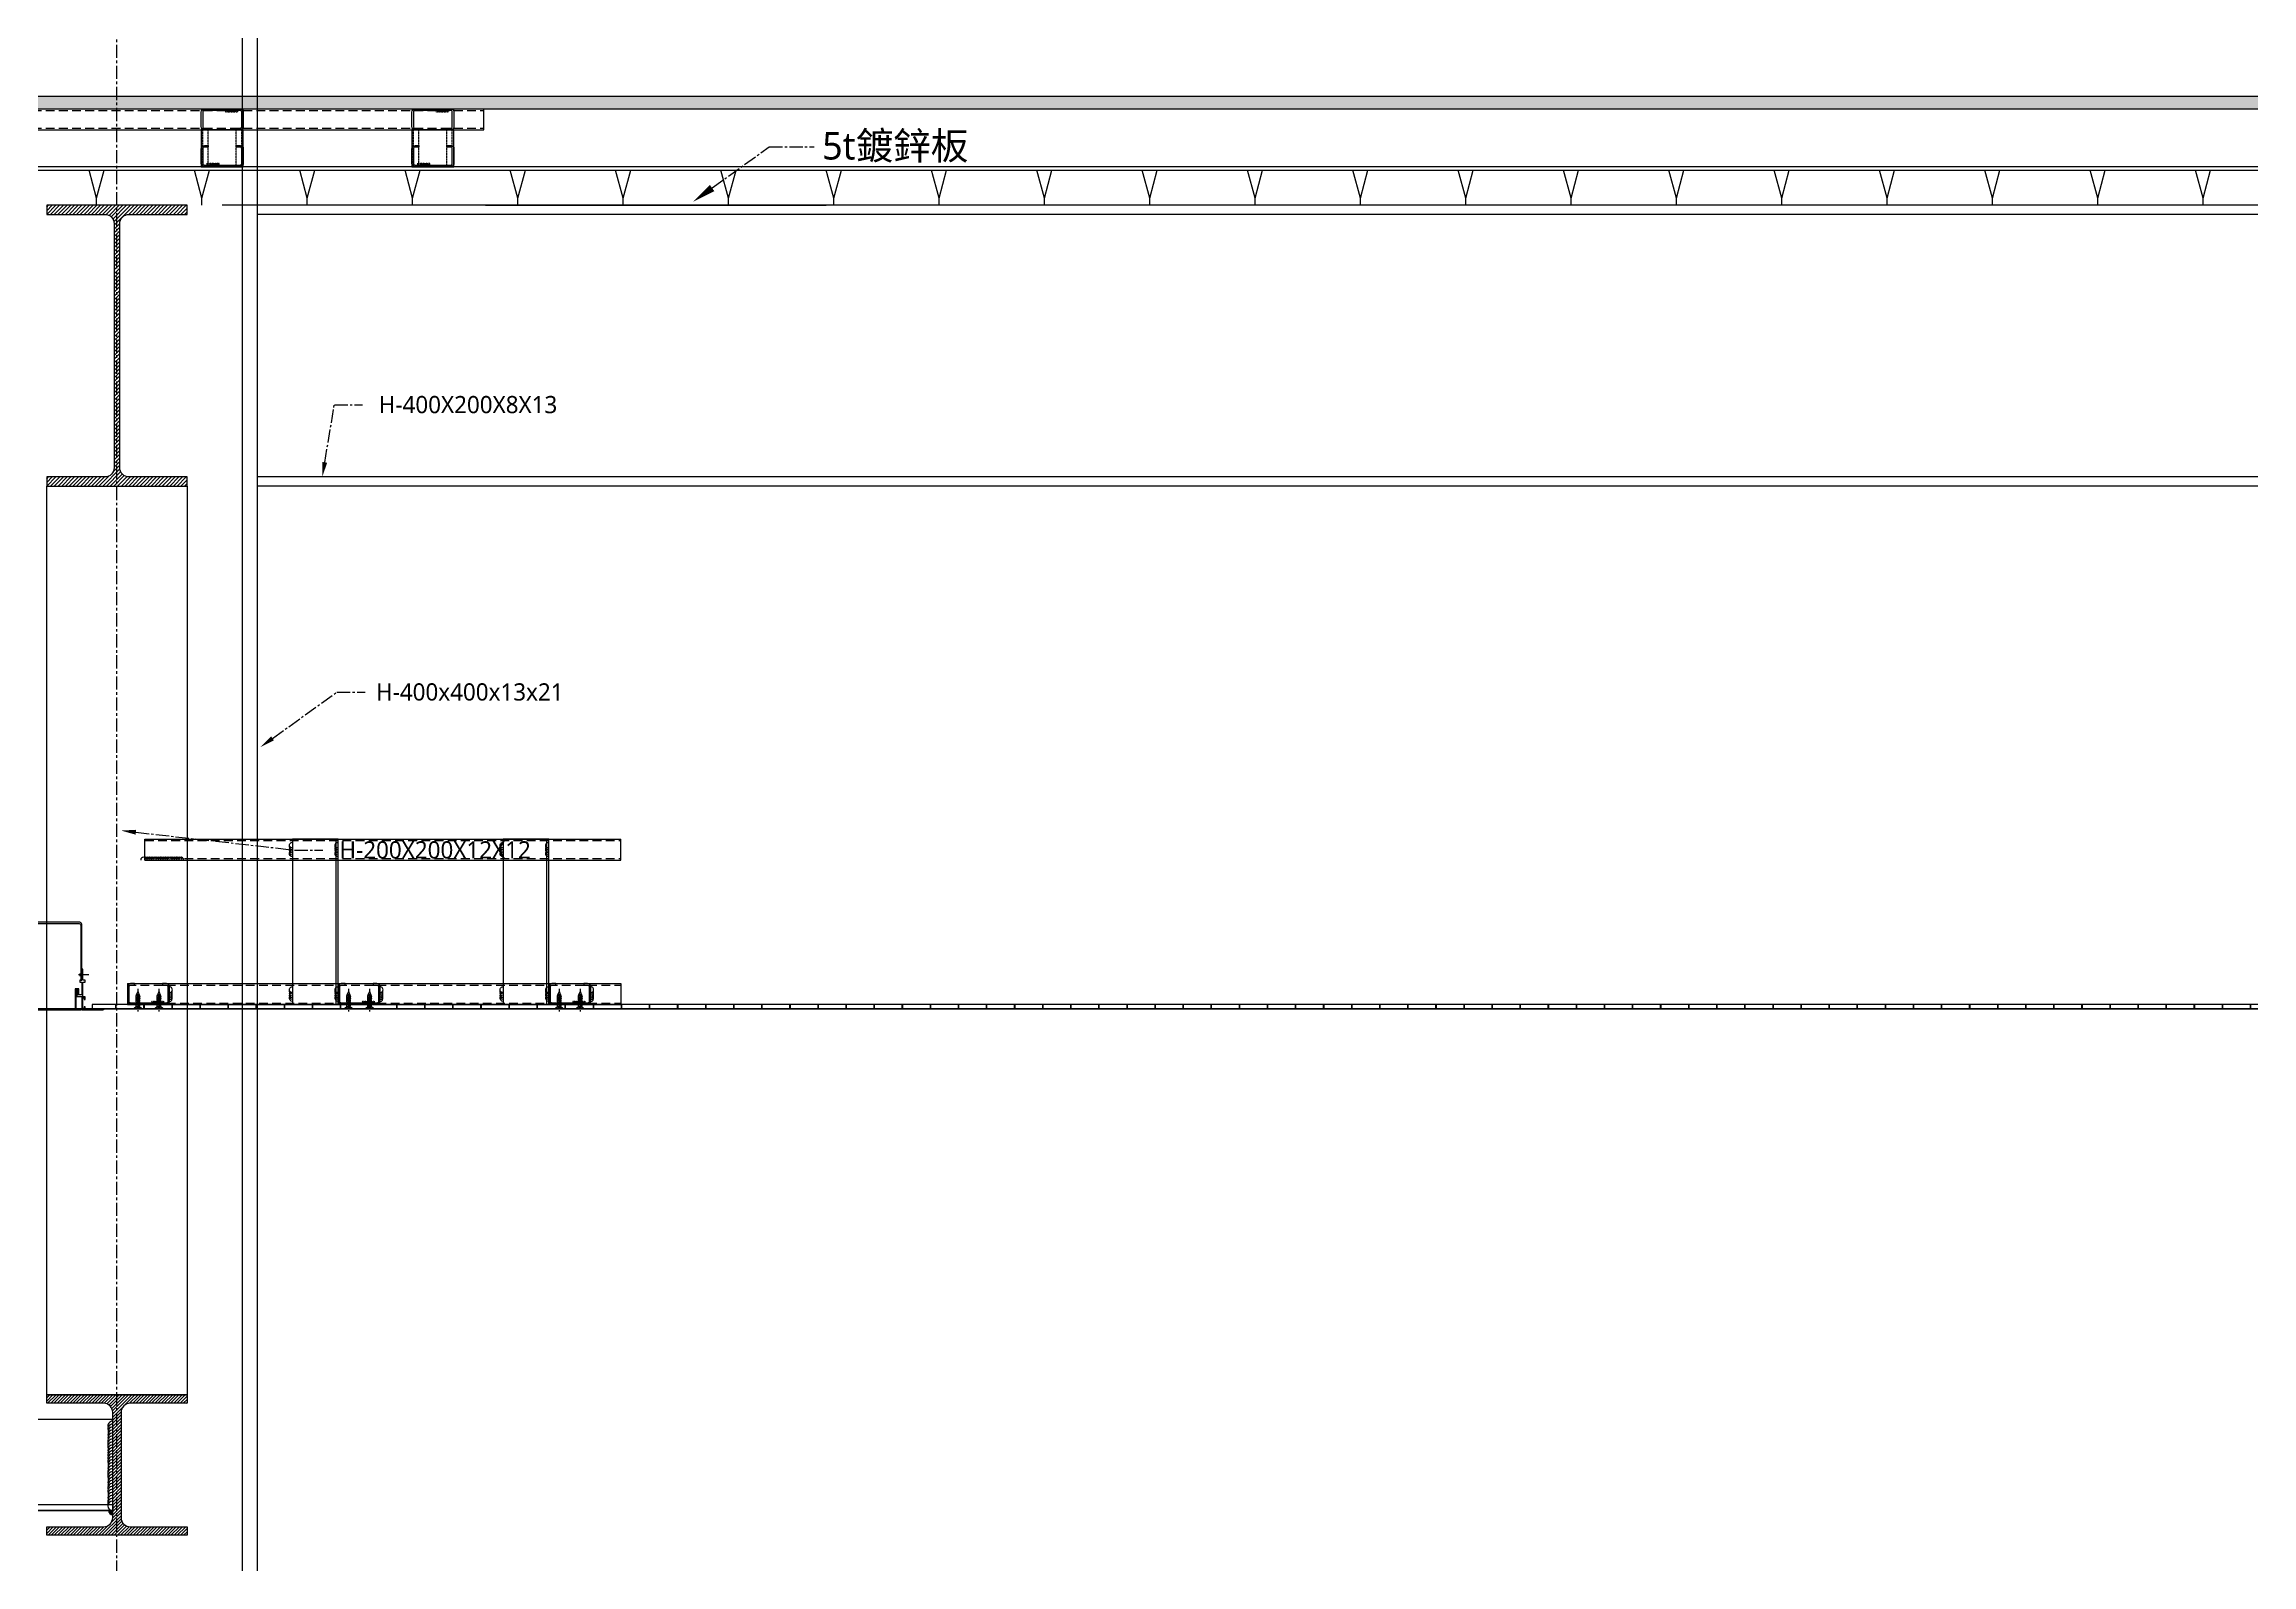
# Model space of a CAD drawing. Extents: x -3378 to 102197, y -3799 to 48702.
# Drawn here: x 59248 to 62392, y 22706 to 24873 of the extents above; entities that cross this region are included whole.
import ezdxf
from ezdxf import colors
from ezdxf.entities.mleader import LeaderData, LeaderLine
from ezdxf.math import Vec2, Vec3

# ---------------------------------------------------------------- set-up
doc = ezdxf.new("R2010")
doc.units = 0
for name, pattern in [('CENTER', [2, 1.25, -0.25, 0.25, -0.25]), ('CENTER2', [28.575, 19.05, -3.175, 3.175, -3.175]), ('HIDDEN', [0.375, 0.25, -0.125]), ('Hidden 1_16_', [0.023813, 0.015875, -0.007938])]:
    doc.linetypes.add(name, pattern=pattern)
for name, color, linetype in [('##-鐵件', 1, 'Continuous'), ('24WELD', 55, 'Continuous'), ('CENTER', 4, 'CENTER'), ('GM_ANNO_DIMS', 4, 'Continuous'), ('GM_SECT_15', 15, 'Continuous'), ('GM_STEL_PRIM', 3, 'Continuous'), ('STRUCTURAL', 3, 'Continuous'), ('中心線 CENTER', 6, 'CENTER'), ('結構體 STRUCTURAL', 154, 'Continuous'), ('螺絲 固定五金 FASTENERS', 124, 'Continuous'), ('螺絲、螺栓', 4, 'Continuous'), ('視覺模型鋁擠型暫替', 4, 'Continuous'), ('金屬面材 METAL PANEL', 2, 'Continuous'), ('鋁擠型 AL. EXTRUSION', 3, 'Continuous'), ('鐵件', 6, 'Continuous'), ('鐵件 STEEL', 20, 'Continuous')]:
    doc.layers.add(name, color=color, linetype=linetype)
doc.layers.add('#不列印', color=250, linetype='Continuous', plot=False)
doc.layers.add('不顯示', color=254, linetype='Continuous', plot=False)
doc.styles.add('MSCHESE', font='')
doc.styles.add('romans', font='romans.shx', dxfattribs={"width": 0.5, "bigfont": ' chineset.shx'})
doc.styles.get('MSCHESE').set_extended_font_data('Microsoft JhengHei')

# ---------------------------------------------------------------- blocks, each defined once
blk = doc.blocks.new('H-400x200x8x13')
at = {"layer": '視覺模型鋁擠型暫替', "linetype": 'Continuous'}
h = blk.add_hatch(dxfattribs=at)
h.set_pattern_fill('ANSI31', color=1, scale=30, angle=180)
h.set_pattern_definition([(225, (85874.229, 995633.081), (2.65165043, -2.65165043), [])])
h.paths.add_polyline_path([(300, -400), (300, -387), (217, -387, -0.414214), (204, -374), (204, -26, -0.414214), (217, -13), (300, -13), (300, 0), (100, 0), (100, -13), (183, -13, -0.414214), (196, -26), (196, -374, -0.414214), (183, -387), (100, -387), (100, -400)])
blk.add_lwpolyline([(100, -13), (183, -13, -0.414214), (196, -26), (196, -374, -0.414214), (183, -387), (100, -387), (100, -400), (300, -400), (300, -387), (217, -387, -0.414214), (204, -374), (204, -26, -0.414214), (217, -13), (300, -13), (300, 0), (100, 0)], format="xyb", close=True, dxfattribs=at)
blk = doc.blocks.new('St-LC-60x30x10x2_3')
at = {"layer": 'STRUCTURAL', "color": 0, "linetype": 'ByBlock', "lineweight": -2}
blk.add_lwpolyline([(14.8, 38.4), (14.8, 36.1), (9.4, 36.1, 0.414214), (7.1, 33.8), (7.1, 13, 0.414214), (9.4, 10.7), (60.2, 10.7, 0.414214), (62.5, 13), (62.5, 33.8, 0.414214), (60.2, 36.1), (54.8, 36.1), (54.8, 38.4), (60.2, 38.4, -0.414214), (64.8, 33.8), (64.8, 13, -0.414214), (60.2, 8.4), (9.4, 8.4, -0.414214), (4.8, 13), (4.8, 33.8, -0.414214), (9.4, 38.4)], format="xyb", close=True, dxfattribs=at)
at = {"layer": 'Defpoints', "color": 0, "linetype": 'ByBlock', "lineweight": -2, "style": 'romans', "width": 0.6}
blk.add_text('LC-60x30x10x2.3', height=2, rotation=360, dxfattribs=at).set_placement((12.6, 11.4))
blk = doc.blocks.new('*U718')
at = {"layer": '##-鐵件', "color": 1}
blk.add_lwpolyline([(1542.3, 30), (1489.8, 30), (1489.8, -30), (1542.3, -30)], close=True, dxfattribs=at)
at = {"color": 251, "linetype": 'Hidden 1_16_', "ltscale": 5}
for p, q in [((1542.3, 27.7), (1489.8, 27.7)), ((1542.3, 20), (1489.8, 20)), ((1542.3, -20), (1489.8, -20)), ((1542.3, -27.7), (1489.8, -27.7))]:
    blk.add_line(p, q, dxfattribs=at)
at = {"layer": '#不列印', "rotation": 90}
blk.add_blockref('St-LC-60x30x10x2_3', (1550.6, -34.8), dxfattribs=at)
blk = doc.blocks.new('*U720')
at = {"layer": '##-鐵件', "color": 1}
blk.add_lwpolyline([(1542.3, 30), (1489.8, 30), (1489.8, -30), (1542.3, -30)], close=True, dxfattribs=at)
at = {"color": 251, "linetype": 'Hidden 1_16_', "ltscale": 5}
for p, q in [((1542.3, 27.7), (1489.8, 27.7)), ((1542.3, 20), (1489.8, 20)), ((1542.3, -20), (1489.8, -20)), ((1542.3, -27.7), (1489.8, -27.7))]:
    blk.add_line(p, q, dxfattribs=at)
at = {"layer": '#不列印', "rotation": 90}
blk.add_blockref('St-LC-60x30x10x2_3', (1550.6, -34.8), dxfattribs=at)
blk = doc.blocks.new('*U208')
at = {"layer": '鐵件'}
for p, q in [((-231, 0), (411.7, 0)), ((-231, -30), (-231, 0)), ((411.7, -30), (411.7, 0)), ((-231, -30), (411.7, -30))]:
    blk.add_line(p, q, dxfattribs=at)
at = {"layer": '鐵件', "linetype": 'HIDDEN', "ltscale": 50}
for p, q in [((-231, -2.3), (411.7, -2.3)), ((-231, -27.7), (411.7, -27.7))]:
    blk.add_line(p, q, dxfattribs=at)
blk = doc.blocks.new('室內地板')
at = {"layer": '結構體 STRUCTURAL'}
h = blk.add_hatch(dxfattribs=at)
h.set_pattern_fill('AR-HBONE', color=256, scale=0.1)
h.set_pattern_definition([(45, (-52753.211, -90985.298), (0, 14.3684098), [30.48, -10.16]), (135, (-52746.026, -90978.114), (1e-15, 14.3684098), [30.48, -10.16])])
h.paths.add_polyline_path([(0, 0), (0, -17.5), (11600, -17.5), (11600, 0)])
blk.add_lwpolyline([(0, 0), (0, -17.5), (11600, -17.5), (11600, 0)], close=True, dxfattribs=at)
at = {"layer": '螺絲、螺栓'}
blk.add_blockref('*U208', (361, -17.5), dxfattribs=at)
at = {"layer": '鐵件'}
for name, p, rotation in [('St-LC-60x30x10x2_3', (434.8, -9.1), 180), ('St-LC-60x30x10x2_3', (734.8, -9.1), 180), ('*U718', (400, 1442.3), 270), ('*U720', (700, 1442.3), 270)]:
    blk.add_blockref(name, p, dxfattribs=dict(at, rotation=rotation))
blk = doc.blocks.new('ASC-Facade Detail W1 & W2$0$CW_C1$0$NR-54')
for points in [[(-0.21, 1.25, 0.766396), (-0.44, -1.18, -0.994084), (-0.41, -1.19, 0.041271), (-0.21, -1.25, 0.632567), (-0.18, -1.21), (-0.23, -1.12, -0.575047), (-0.15, -0.99), (0.21, -0.99, -0.768251), (0.26, -1.16), (0.19, -1.2, 0.837568), (0.21, -1.25, 0.766396), (0.44, 1.18, -0.994084), (0.41, 1.19, 0.041271), (0.21, 1.25, 0.632567), (0.18, 1.21), (0.23, 1.12, -0.575047), (0.15, 0.99), (-0.21, 0.99, -0.768251), (-0.26, 1.16), (-0.19, 1.2, 0.837568)], [(-1.19, 0.2, 0.464153), (-1.1, 0.09), (-1.02, 0.09, -1), (-1.02, -0.09), (-1.1, -0.09, 0.464153), (-1.19, -0.2, 0.268255), (-0.42, -1.13, 0.481314), (-0.3, -1.06, -0.376214), (-0.15, -0.93), (0.21, -0.93, -0.348452), (0.36, -1.04, 0.468335), (0.48, -1.11, 0.253356), (1.19, -0.2, 0.464153), (1.1, -0.09), (1.02, -0.09, -1), (1.02, 0.09), (1.1, 0.09, 0.464153), (1.19, 0.2, 0.268255), (0.42, 1.13, 0.481314), (0.3, 1.06, -0.376214), (0.15, 0.93), (-0.21, 0.93, -0.348452), (-0.36, 1.04, 0.468335), (-0.48, 1.11, 0.253356)]]:
    blk.add_lwpolyline(points, format="xyb", close=True)
blk = doc.blocks.new('CW WINDOW SHADING')
at = {"layer": '鋁擠型 AL. EXTRUSION'}
h = blk.add_hatch(dxfattribs=at)
h.set_pattern_fill('ANSI31', color=256, scale=50.8, style=0)
h.set_pattern_definition([(135, (-79898.378, 10971.907), (4.49012806, 4.49012806), [])])
h.paths.add_polyline_path([(-10.9, 26.8), (-7.5, 26.8), (-7.5, 60.1), (-10.9, 60.1)])
h = blk.add_hatch(dxfattribs=at)
h.set_pattern_fill('ANSI31', color=256, scale=50.8, style=0)
h.set_pattern_definition([(135, (-79909.291, 10956.907), (4.49012806, 4.49012806), [])])
edge = h.paths.add_edge_path()
edge.add_arc((24.9, -70.3), 0.6, 31.3464, 211.3464, ccw=False)
edge.add_arc((6.6, -81.5), 22, 360, 391.3464, ccw=False)
edge.add_line((28.6, -81.5), (28.6, -107.9))
edge.add_arc((22.6, -107.9), 6, 330, 360, ccw=False)
edge.add_line((27.8, -110.9), (27.4, -111.5))
edge.add_arc((25.7, -110.5), 2, 270, 330, ccw=False)
edge.add_line((25.7, -112.5), (24.8, -112.5))
edge.add_arc((24.8, -112), 0.5, 90, 270, ccw=False)
edge.add_line((24.8, -111.5), (25.7, -111.5))
edge.add_arc((25.7, -110.5), 1, 270, 330)
edge.add_line((26.5, -111), (27.4, -109.6))
edge.add_arc((27, -109.4), 0.381, 330, 450)
edge.add_line((27, -109), (18.1, -109))
edge.add_arc((18.1, -109.4), 0.381, 450, 570)
edge.add_line((17.8, -109.6), (18.6, -111))
edge.add_arc((19.5, -110.5), 1, 210, 270)
edge.add_line((19.5, -111.5), (20.4, -111.5))
edge.add_arc((20.4, -112), 0.5, 270, 450, ccw=False)
edge.add_line((20.4, -112.5), (19.5, -112.5))
edge.add_arc((19.5, -110.5), 2, 210, 270, ccw=False)
edge.add_line((17.8, -111.5), (17.4, -110.9))
edge.add_arc((22.6, -107.9), 6, 180, 210, ccw=False)
edge.add_line((16.6, -107.9), (16.6, -88))
edge.add_line((16.6, -88), (17.5, -88))
edge.add_line((17.5, -88), (17.5, -89.6))
edge.add_arc((17.9, -89.6), 0.381, 540, 630)
edge.add_line((17.9, -90), (19.5, -90))
edge.add_arc((19.5, -89.6), 0.381, 270, 360)
edge.add_line((19.9, -89.6), (19.9, -82.5))
edge.add_arc((19.5, -82.5), 0.381, 360, 450)
edge.add_line((19.5, -82.1), (17.9, -82.1))
edge.add_arc((17.9, -82.5), 0.381, 450, 540)
edge.add_line((17.5, -82.5), (17.5, -84.2))
edge.add_line((17.5, -84.2), (16.6, -84.2))
edge.add_line((16.6, -84.2), (16.6, -81.5))
edge.add_arc((38.6, -81.5), 22, 508.6536, 540, ccw=False)
edge.add_arc((20.3, -70.3), 0.6, 328.6536, 508.6536, ccw=False)
edge.add_arc((38.6, -81.5), 20.8, 508.6536, 536.3089)
edge.add_arc((18.2, -80.2), 0.381, 536.3089, 630)
edge.add_line((18.2, -80.5), (21.8, -80.5))
edge.add_arc((21.8, -81), 0.5, 270, 450, ccw=False)
edge.add_line((21.8, -81.5), (21.2, -81.5))
edge.add_arc((21.2, -81.9), 0.381, 450, 540)
edge.add_line((20.8, -81.9), (20.8, -89.6))
edge.add_arc((21.2, -89.6), 0.381, 540, 630)
edge.add_line((21.2, -90), (27.2, -90))
edge.add_arc((27.2, -89.6), 0.381, 270, 360)
edge.add_line((27.6, -89.6), (27.6, -81.9))
edge.add_arc((27.2, -81.9), 0.381, 360, 450)
edge.add_line((27.2, -81.5), (26.4, -81.5))
edge.add_arc((26.4, -81), 0.5, 90, 270, ccw=False)
edge.add_line((26.4, -80.5), (27, -80.5))
edge.add_arc((27, -80.2), 0.381, 270, 363.6911)
edge.add_arc((6.6, -81.5), 20.8, 363.6911, 391.3464)
edge = h.paths.add_edge_path(flags=16)
edge.add_line((27.5, -91.6), (27.5, -107.6))
edge.add_arc((27.3, -107.6), 0.254, 270, 360, ccw=False)
edge.add_line((27.3, -107.8), (17.9, -107.8))
edge.add_arc((17.9, -107.6), 0.254, 180, 270, ccw=False)
edge.add_line((17.6, -107.6), (17.6, -91.8))
edge.add_arc((17.9, -91.8), 0.254, 90, 180, ccw=False)
edge.add_line((17.9, -91.6), (27.5, -91.6))
for p, q in [((182.9, 85), (-3.7, 85)), ((113.3, 71.9), (37.1, 71.9)), ((53.5, 71), (49.2, 71)), ((51.3, 83.1), (51.3, 69.2)), ((93.6, 71), (97.9, 71)), ((95.8, 83.1), (95.8, 69.2)), ((56.1, 36.3), (19.6, 36.3)), ((22.6, 36.3), (22.6, -80.3)), ((30.4, 36.3), (30.4, -197.9)), ((59.3, 36.3), (65.6, 36.3)), ((62.5, 33.1), (62.5, 39.5)), ((68.8, 36.3), (105.3, 36.3)), ((62.5, 29.9), (62.5, -6.6)), ((199.2, 10.2), (184.5, 10.2)), ((186.4, 12.1), (186.4, 8.3))]:
    blk.add_line(p, q, dxfattribs=at)
for points in [[(187.9, 84.4), (187.1, 84.8), (186.3, 85), (-3.7, 85), (-4.6, 84.8), (-5.4, 84.5), (-6.1, 83.9), (-6.5, 83.1), (-6.6, 82.3), (-6.6, 26.2), (-8.3, 26.2), (-8.3, 15.5), (-8.1, 14.9), (-7.7, 14.4), (-7.2, 14), (-6.6, 13.9), (-6.1, 14), (-5.5, 14.4), (-5.2, 14.9), (-5.1, 15.5), (-5.1, 80.4), (-5, 81.4), (-4.5, 82.2), (-3.9, 82.8), (-3.1, 83.2), (-2.2, 83.4), (184.5, 83.4), (185.4, 83.3), (186.2, 82.9), (186.9, 82.3), (187.3, 81.5), (187.5, 80.6), (187.5, 2.3), (189.1, 2.3), (189.1, 82.2), (188.9, 83.1), (188.5, 83.8)], [(113.3, -31.2), (113.3, 76.6), (37.1, 76.6), (37.1, -31.2)], [(-10.9, 26.8), (-7.5, 26.8), (-7.5, 60.1), (-10.9, 60.1)], [(190.7, 18.2), (189.1, 18.2), (189.1, 2.3), (186.5, 2.3), (186.5, -0.2), (189.1, -0.2), (189.1, -18.3), (183.5, -18.3), (183.5, -11.3), (181.9, -11.3), (181.9, -20.9), (189.1, -20.9), (189.1, -30.2), (189.3, -30.5), (189.1, -30.7), (189.1, -40), (219.3, -40), (220.8, -38.4), (194, -38.4), (194, -35.7), (192.4, -35.7), (192.4, -38.4), (190.7, -38.4), (190.7, -22.6), (192.4, -22.6), (192.4, -25.3), (194, -25.3), (194, -21.1), (190.7, -21.1), (190.7, -0.2), (194, -0.2), (194, 2.3), (190.7, 2.3), (190.7, 18.2)], [(22.6, -80.3), (22, -82.6)], [(22.6, -80.3), (24.6, -81.5)]]:
    blk.add_lwpolyline(points, close=True, dxfattribs=at)
blk.add_lwpolyline([(116.2, -40), (182.7, -40), (183.6, -40), (187.6, -40, 0.153915), (187.8, -39.9), (188.9, -39.2, 0.73323), (188.7, -38.4), (187.5, -38.4), (183.6, -38.4), (182.7, -38.4), (181.5, -38.4, -0.414214), (181.1, -38), (181.1, -11.7, -0.414214), (181.5, -11.3), (182.3, -11.3), (183.1, -11.3, -0.414214), (183.5, -11.7), (183.5, -13.1), (183.5, -17.3, 0.414214), (183.9, -17.7), (184.7, -17.7, 0.414214), (185.1, -17.3), (185.1, -16.7), (185.1, -10.2, 0.414214), (184.7, -9.8), (180, -9.8, 0.414214), (179.6, -10.2), (179.6, -37.1), (179.6, -38, -0.414214), (179.2, -38.4), (178.5, -38.4), (178, -38.4), (166.4, -38.4), (166.3, -38.6, -0.414214), (166.1, -38.6), (165.9, -38.4), (118, -38.4), (115.4, -38.4, 0.668179), (115.1, -39.1), (115.9, -39.9, 0.198912), (116.2, -40)], format="xyb", dxfattribs=at)
for points in [[(24.3, -70.6, -1), (25.4, -70, -0.137634), (28.6, -81.5), (28.6, -107.9, -0.131652), (27.8, -110.9), (27.4, -111.5, -0.267949), (25.7, -112.5), (24.8, -112.5, -1), (24.8, -111.5), (25.7, -111.5, 0.267949), (26.5, -111), (27.4, -109.6, 0.57735), (27, -109), (18.1, -109, 0.57735), (17.8, -109.6), (18.6, -111, 0.267949), (19.5, -111.5), (20.4, -111.5, -1), (20.4, -112.5), (19.5, -112.5, -0.267949), (17.8, -111.5), (17.4, -110.9, -0.131652), (16.6, -107.9), (16.6, -88), (17.5, -88), (17.5, -89.6, 0.414214), (17.9, -90), (19.5, -90, 0.414214), (19.9, -89.6), (19.9, -82.5, 0.414214), (19.5, -82.1), (17.9, -82.1, 0.414214), (17.5, -82.5), (17.5, -84.2), (16.6, -84.2), (16.6, -81.5, -0.137634), (19.8, -70, -1), (20.8, -70.6, 0.121258), (17.8, -80.1, 0.433211), (18.2, -80.5), (21.8, -80.5, -1), (21.8, -81.5), (21.2, -81.5, 0.414214), (20.8, -81.9), (20.8, -89.6, 0.414214), (21.2, -90), (27.2, -90, 0.414214), (27.6, -89.6), (27.6, -81.9, 0.414214), (27.2, -81.5), (26.4, -81.5, -1), (26.4, -80.5), (27, -80.5, 0.433211), (27.3, -80.1, 0.121258)], [(17.6, -91.6), (27.3, -91.6, -0.414214), (27.5, -91.8), (27.5, -107.6, -0.414214), (27.3, -107.8), (17.9, -107.8, -0.414214), (17.6, -107.6)], [(27.5, -91.6), (27.5, -107.6, -0.414214), (27.3, -107.8), (17.9, -107.8, -0.414214), (17.6, -107.6), (17.6, -91.8, -0.414214), (17.9, -91.6)]]:
    blk.add_lwpolyline(points, format="xyb", close=True, dxfattribs=at)
at = {"layer": '鋁擠型 AL. EXTRUSION', "const_width": 2.39}
blk.add_lwpolyline([(25.1, -83.2, -1), (22.9, -84.1, -1)], format="xyb", close=True, dxfattribs=at)
at = {"layer": '鋁擠型 AL. EXTRUSION'}
for radius in [39.9, 36.5]:
    blk.add_circle((62.5, 36.3), radius, dxfattribs=at)
at = {"layer": '鋁擠型 AL. EXTRUSION', "xscale": 25.39999999850988, "yscale": 25.39999999850988, "zscale": 25.39999999850988}
blk.add_blockref('ASC-Facade Detail W1 & W2$0$CW_C1$0$NR-54', (62.5, 36.3), dxfattribs=at)
blk = doc.blocks.new('*U221')
at = {"layer": '鐵件'}
for p, q in [((-291, 0), (411.7, 0)), ((-291, -30), (-291, 0)), ((411.7, -30), (411.7, 0)), ((-291, -30), (411.7, -30))]:
    blk.add_line(p, q, dxfattribs=at)
at = {"layer": '鐵件', "linetype": 'HIDDEN', "ltscale": 50}
for p, q in [((-291, -2.3), (411.7, -2.3)), ((-291, -27.7), (411.7, -27.7))]:
    blk.add_line(p, q, dxfattribs=at)
blk = doc.blocks.new('*U222')
at = {"layer": '鐵件'}
for p, q in [((-265.9, 0), (411.7, 0)), ((-265.9, -30), (-265.9, 0)), ((411.7, -30), (411.7, 0)), ((-265.9, -30), (411.7, -30))]:
    blk.add_line(p, q, dxfattribs=at)
at = {"layer": '鐵件', "linetype": 'HIDDEN', "ltscale": 50}
for p, q in [((-265.9, -2.3), (411.7, -2.3)), ((-265.9, -27.7), (411.7, -27.7))]:
    blk.add_line(p, q, dxfattribs=at)
blk = doc.blocks.new('*U735')
for centre, end in [((4, -0.1), 178.1431), ((6.5, -0.2), 106.3529), ((9, -0.3), 106.3529), ((11.5, -0.4), 106.3529), ((14, -0.5), 106.3529), ((16.5, -0.5), 106.3529), ((19, -0.6), 106.3529), ((21.5, -0.7), 106.3529), ((24, -0.8), 106.3529), ((26.5, -0.9), 106.3529), ((29, -0.9), 106.3529), ((31.5, -1), 106.3529), ((34, -1.1), 106.3529), ((36.5, -1.2), 106.3529), ((39, -1.3), 106.3529), ((41.5, -1.3), 106.3529), ((44, -1.4), 106.3529), ((46.5, -1.5), 106.3529), ((49, -1.6), 106.3529), ((51.5, -1.7), 106.3529), ((54, -1.7), 106.3529), ((56.5, -1.8), 106.3529)]:
    blk.add_arc(centre, 4, 358.1431, end)
blk = doc.blocks.new('*u927')
at = {"layer": 'CENTER', "color": 0, "ltscale": 5}
blk.add_line((28.3, 0), (-3.6, 0), dxfattribs=at)
at = {"layer": '螺絲、螺栓', "color": 0, "linetype": 'ByBlock', "ltscale": 0.2}
for p, q in [((0.3, 5.3), (0.3, -5.3)), ((3.1, 2.5), (3.1, -2.5)), ((3.1, 2.4), (4.6, 2.4)), ((5.1, 3.2), (6.3, -3.1)), ((5.7, 2.4), (7.8, 2.4)), ((8.2, 3.2), (9.5, -3.1)), ((8.9, 2.4), (10.9, 2.4)), ((11.4, 3.2), (12.6, -3.1)), ((12, 2.4), (14.1, 2.4)), ((14.5, 3.2), (15.8, -3.1)), ((17.2, 2.4), (15.2, 2.4)), ((17.7, 3.2), (18.9, -3.1)), ((18.2, 2.6), (24.8, 0.2)), ((3.1, -2.4), (5.9, -2.4)), ((7, -2.4), (9, -2.4)), ((10.1, -2.4), (12.2, -2.4)), ((13.3, -2.4), (15.3, -2.4)), ((16.4, -2.4), (18.5, -2.4)), ((24.8, -0.2), (19.5, -2.3))]:
    blk.add_line(p, q, dxfattribs=at)
blk.add_lwpolyline([(3.1, -2.5), (0.3, -5.3), (0, -5.3), (0, 5.3), (0.3, 5.3), (3.1, 2.5)], dxfattribs=at)
blk.add_lwpolyline([(0, 1.6, -0.048054), (2.7, 0.7, -0.292428), (3.1, 0, -0.292428), (2.7, -0.7, -0.048054), (0, -1.6, -0.048054)], format="xyb", dxfattribs=at)
for points in [[(6.3, -3.1), (5.9, -2.4), (4.6, 2.4), (5.1, 3.2), (5.3, 3.2), (5.7, 2.4), (7, -2.4), (6.5, -3.1)], [(9.5, -3.1), (9, -2.4), (7.8, 2.4), (8.2, 3.2), (8.4, 3.2), (8.9, 2.4), (10.1, -2.4), (9.7, -3.1)], [(12.6, -3.1), (12.2, -2.4), (10.9, 2.4), (11.4, 3.2), (11.6, 3.2), (12, 2.4), (13.3, -2.4), (12.8, -3.1)], [(15.8, -3.1), (15.3, -2.4), (14.1, 2.4), (14.5, 3.2), (14.7, 3.2), (15.2, 2.4), (16.4, -2.4), (16, -3.1)], [(18.9, -3.1), (18.5, -2.4), (17.2, 2.4), (17.7, 3.2), (17.9, 3.2), (18.3, 2.4), (19.6, -2.4), (19.1, -3.1)]]:
    blk.add_lwpolyline(points, close=True, dxfattribs=at)
blk.add_arc((24.7, 0), 0.252, 292.1627, 69.4623, dxfattribs=at)
blk = doc.blocks.new('*U929')
blk.add_blockref('*u927', (0, 0))
blk = doc.blocks.new('*U505')
for centre, end in [((-0.5, -16.5), 16.3529), ((-0.5, -14), 16.3529), ((-0.4, -11.5), 16.3529), ((-0.3, -9), 16.3529), ((-0.1, -4), 88.1431), ((-0.2, -6.5), 16.3529)]:
    blk.add_arc(centre, 4, 268.1431, end)
blk = doc.blocks.new('*U506')
for centre, end in [((-0.5, -16.5), 16.3529), ((-0.5, -14), 16.3529), ((-0.4, -11.5), 16.3529), ((-0.3, -9), 16.3529), ((-0.1, -4), 88.1431), ((-0.2, -6.5), 16.3529)]:
    blk.add_arc(centre, 4, 268.1431, end)
blk = doc.blocks.new('*U507')
for centre, end in [((-0.5, -16.5), 16.3529), ((-0.5, -14), 16.3529), ((-0.4, -11.5), 16.3529), ((-0.3, -9), 16.3529), ((-0.1, -4), 88.1431), ((-0.2, -6.5), 16.3529)]:
    blk.add_arc(centre, 4, 268.1431, end)
blk = doc.blocks.new('*U508')
for centre, end in [((-0.5, -16.5), 16.3529), ((-0.5, -14), 16.3529), ((-0.4, -11.5), 16.3529), ((-0.3, -9), 16.3529), ((-0.1, -4), 88.1431), ((-0.2, -6.5), 16.3529)]:
    blk.add_arc(centre, 4, 268.1431, end)
blk = doc.blocks.new('*U509')
for centre, end in [((-0.5, -16.5), 16.3529), ((-0.5, -14), 16.3529), ((-0.4, -11.5), 16.3529), ((-0.3, -9), 16.3529), ((-0.1, -4), 88.1431), ((-0.2, -6.5), 16.3529)]:
    blk.add_arc(centre, 4, 268.1431, end)
blk = doc.blocks.new('*U491')
for centre, end in [((-0.5, -16.5), 16.3529), ((-0.5, -14), 16.3529), ((-0.4, -11.5), 16.3529), ((-0.3, -9), 16.3529), ((-0.1, -4), 88.1431), ((-0.2, -6.5), 16.3529)]:
    blk.add_arc(centre, 4, 268.1431, end)
blk = doc.blocks.new('*U492')
for centre, end in [((-0.5, -16.5), 16.3529), ((-0.5, -14), 16.3529), ((-0.4, -11.5), 16.3529), ((-0.3, -9), 16.3529), ((-0.1, -4), 88.1431), ((-0.2, -6.5), 16.3529)]:
    blk.add_arc(centre, 4, 268.1431, end)
blk = doc.blocks.new('*U493')
for centre, end in [((-0.5, -16.5), 16.3529), ((-0.5, -14), 16.3529), ((-0.4, -11.5), 16.3529), ((-0.3, -9), 16.3529), ((-0.1, -4), 88.1431), ((-0.2, -6.5), 16.3529)]:
    blk.add_arc(centre, 4, 268.1431, end)
blk = doc.blocks.new('*U494')
for centre, end in [((-0.5, -16.5), 16.3529), ((-0.5, -14), 16.3529), ((-0.4, -11.5), 16.3529), ((-0.3, -9), 16.3529), ((-0.1, -4), 88.1431), ((-0.2, -6.5), 16.3529)]:
    blk.add_arc(centre, 4, 268.1431, end)
blk = doc.blocks.new('*U495')
for centre, end in [((-0.5, -16.5), 16.3529), ((-0.5, -14), 16.3529), ((-0.4, -11.5), 16.3529), ((-0.3, -9), 16.3529), ((-0.1, -4), 88.1431), ((-0.2, -6.5), 16.3529)]:
    blk.add_arc(centre, 4, 268.1431, end)
blk = doc.blocks.new('*U496')
for centre, end in [((-0.5, -16.5), 16.3529), ((-0.5, -14), 16.3529), ((-0.4, -11.5), 16.3529), ((-0.3, -9), 16.3529), ((-0.1, -4), 88.1431), ((-0.2, -6.5), 16.3529)]:
    blk.add_arc(centre, 4, 268.1431, end)
blk = doc.blocks.new('6t 矽酸鈣板')
at = {"layer": '結構體 STRUCTURAL', "ltscale": 50}
h = blk.add_hatch(dxfattribs=at)
h.set_pattern_fill('JIS_LC_20', color=256, scale=2, angle=45)
h.set_pattern_definition([(90, (-51370.39, -83265.073), (-40, 0), []), (90, (-51369.823, -83264.507), (-40, 0), [])])
h.paths.add_polyline_path([(11600, 6), (214.9, 6), (214.9, 0), (11600, 0)])
at = {"layer": '結構體 STRUCTURAL'}
blk.add_lwpolyline([(214.9, 6), (214.9, 0), (11600, 0), (11600, 6)], close=True, dxfattribs=at)
at = {"layer": '鐵件 STEEL'}
for p, q in [((561.9, 242, 0), (561.9, 6)), ((861.9, 242, 0), (861.9, 6))]:
    blk.add_line(p, q, dxfattribs=at)
for points in [[(499.9, 6), (564.9, 6), (564.9, 242), (499.9, 242)], [(799.9, 6), (864.9, 6), (864.9, 242), (799.9, 242)]]:
    blk.add_lwpolyline(points, close=True, dxfattribs=at)
blk.add_blockref('CW WINDOW SHADING', (10.9, 38.4, 0))
at = {"layer": '24WELD', "yscale": 1.012500000000001, "zscale": 1.012500000000001}
for name, p, xscale, rotation in [('*U508', (499.9, 237.4), -1.012500000000001, 358.1430628016458), ('*U509', (564.9, 237.4), -1.012500000000001, 358.1430628016458), ('*U494', (799.9, 237.4), -1.012500000000001, 358.1430628016458), ('*U495', (864.9, 237.4), -1.012500000000001, 358.1430628016458), ('*U735', (284, 212, 0), 1.012500000000001, 1.85693719835422), ('*U496', (324.9, 31.4), 1.012500000000001, 1.85693719835422), ('*U505', (499.9, 31.4), -1.012500000000001, 358.1430628016458), ('*U506', (564.9, 31.4), -1.012500000000001, 358.1430628016458), ('*U507', (624.9, 31.4), 1.012500000000001, 1.856937198354223), ('*U491', (799.9, 31.4), -1.012500000000001, 358.1430628016458), ('*U492', (864.9, 31.4), -1.012500000000001, 358.1430628016458), ('*U493', (924.9, 31.4), 1.012500000000001, 1.856937198354223)]:
    blk.add_blockref(name, p, dxfattribs=dict(at, xscale=xscale, rotation=rotation))
at = {"layer": '螺絲 固定五金 FASTENERS', "xscale": -1, "rotation": 270}
for p in [(279.9, 0), (309.9, 0), (579.9, 0), (609.9, 0), (879.9, 0), (909.9, 0)]:
    blk.add_blockref('*U929', p, dxfattribs=at)
at = {"layer": '螺絲、螺栓'}
blk.add_blockref('*U222', (555.9, 242, 0), dxfattribs=at)
at = {"layer": '螺絲、螺栓', "xscale": -1, "rotation": 180}
blk.add_blockref('*U221', (555.9, 6), dxfattribs=at)
at = {"layer": '鐵件', "xscale": -1}
for p in [(329.8, -2.4), (629.8, -2.4), (929.8, -2.4)]:
    blk.add_blockref('St-LC-60x30x10x2_3', p, dxfattribs=at)
blk = doc.blocks.new('H-200x200x12x12')
at = {"layer": '視覺模型鋁擠型暫替', "linetype": 'Continuous'}
h = blk.add_hatch(dxfattribs=at)
h.set_pattern_fill('ANSI31', color=1, angle=180)
h.set_pattern_definition([(225, (-52512.6892, -102910.0726), (2.24506403, -2.24506403), [])])
edge = h.paths.add_edge_path()
edge.add_line((100, -100), (100, -88))
edge.add_line((100, -88), (19, -88))
edge.add_arc((19, -75), 13, 180, 270, ccw=False)
edge.add_line((6, -75), (6, 75))
edge.add_arc((19, 75), 13, 90, 180, ccw=False)
edge.add_line((19, 88), (100, 88))
edge.add_line((100, 88), (100, 100))
edge.add_line((100, 100), (-100, 100))
edge.add_line((-100, 100), (-100, 88))
edge.add_line((-100, 88), (-19, 88))
edge.add_arc((-19, 75), 13, 0, 90, ccw=False)
edge.add_line((-6, 75), (-6, -75))
edge.add_arc((-19, -75), 13, -90, 0, ccw=False)
edge.add_line((-19, -88), (-100, -88))
edge.add_line((-100, -88), (-100, -100))
edge.add_line((-100, -100), (100, -100))
h.paths.add_polyline_path([(-3.1, 0.2), (3.1, 0.2)], flags=16)
h.paths.add_polyline_path([(-51.7, -97.1), (-51.7, -90.9)], flags=16)
h.paths.add_polyline_path([(-74.3, 90.9), (-74.3, 97.1)], flags=16)
h.paths.add_polyline_path([(-38.9, 87.4), (-38.9, 100.2)])
blk.add_lwpolyline([(100, -100), (-100, -100), (-100, -88), (-19, -88, 0.414214), (-6, -75), (-6, 75, 0.414214), (-19, 88), (-100, 88), (-100, 100), (100, 100), (100, 88), (19, 88, 0.414214), (6, 75), (6, -75, 0.414214), (19, -88), (100, -88)], format="xyb", close=True, dxfattribs=at)
blk = doc.blocks.new('*U59')
for centre, end in [((-0.9, -26.5), 16.3529), ((-0.8, -24), 16.3529), ((-0.7, -21.5), 16.3529), ((-0.5, -16.5), 16.3529), ((-0.6, -19), 16.3529), ((-0.5, -14), 16.3529), ((-0.4, -11.5), 16.3529), ((-0.3, -9), 16.3529), ((-0.1, -4), 88.1431), ((-0.2, -6.5), 16.3529)]:
    blk.add_arc(centre, 4, 268.1431, end)
blk = doc.blocks.new('*U79')
for centre, end in [((2.3, 71.5), 196.3529), ((1.7, 54), 196.3529), ((1.8, 56.5), 196.3529), ((1.9, 59), 196.3529), ((2, 61.5), 196.3529), ((2.1, 64), 196.3529), ((2.2, 69), 196.3529), ((2.2, 66.5), 196.3529), ((1.1, 34), 196.3529), ((1.2, 36.5), 196.3529), ((1.3, 41.5), 196.3529), ((1.3, 39), 196.3529), ((1.4, 44), 196.3529), ((1.5, 46.5), 196.3529), ((1.6, 49), 196.3529), ((1.7, 51.5), 196.3529), ((0.5, 16.5), 196.3529), ((0.6, 19), 196.3529), ((0.7, 21.5), 196.3529), ((0.8, 24), 196.3529), ((0.9, 29), 196.3529), ((0.9, 26.5), 196.3529), ((1, 31.5), 196.3529), ((0.1, 4), 268.1431), ((0.2, 6.5), 196.3529), ((0.3, 9), 196.3529), ((0.4, 11.5), 196.3529), ((0.5, 14), 196.3529)]:
    blk.add_arc(centre, 4, 88.1431, end)
blk = doc.blocks.new('757857')
at = {"color": 0, "linetype": 'Continuous', "lineweight": 0, "elevation": 0, "flags": 128}
for points in [[(-39.1, 230.6), (-32.3, 241.5)], [(-32.3, 218.2), (-39.1, 230.6)], [(-36.4, 230.6), (-39.1, 230.6)], [(-32.3, 241.5), (-18.6, 241.5)], [(-30.9, 240.2), (-32.3, 241.5)], [(-32.3, 218.2), (-30.9, 221)], [(-19.9, 240.2), (-18.6, 241.5)], [(-19.9, 221), (-18.6, 218.2)], [(-18.6, 241.5), (-11.7, 230.6)], [(-11.7, 230.6), (-18.6, 218.2)], [(-14.4, 230.6), (-11.7, 230.6)], [(-18.6, 218.2), (-32.3, 218.2)], [(-32.3, 181.8), (-39.1, 169.4)], [(-39.1, 169.4), (-32.3, 158.5)], [(-36.4, 169.4), (-39.1, 169.4)], [(-18.6, 181.8), (-32.3, 181.8)], [(-32.3, 181.8), (-30.9, 179)], [(-30.9, 159.8), (-32.3, 158.5)], [(-32.3, 158.5), (-18.6, 158.5)], [(-19.9, 179), (-18.6, 181.8)], [(-19.9, 159.8), (-18.6, 158.5)], [(-11.7, 169.4), (-18.6, 181.8)], [(-18.6, 158.5), (-11.7, 169.4)], [(-14.4, 169.4), (-11.7, 169.4)]]:
    blk.add_lwpolyline(points, dxfattribs=at)
at = {"color": 0, "linetype": 'Continuous', "lineweight": 0}
for centre in [(-25.5, 230, 0), (-25.5, 170, 0)]:
    blk.add_circle(centre, 15, dxfattribs=at)
blk.add_circle((-25.5, 230, 0), 8)
for centre, start, end in [((-25.5, 230, 0), 3.8593, 176.0494), ((-25.5, 230, 0), 176.0494, 3.8593), ((-25.5, 170, 0), 356.1407, 183.9506), ((-25.5, 170, 0), 183.9506, 356.1407)]:
    blk.add_arc(centre, 8.5, start, end, dxfattribs=at)
at = {"layer": 'GM_SECT_15', "elevation": 0}
blk.add_lwpolyline([(-60, 135), (244, 135), (244, 265), (-60, 265), (-60, 135)], dxfattribs=at)
for points in [[(-45.5, 239), (-5.5, 239, -1), (-5.5, 221), (-45.5, 221, -1)], [(-45.5, 178.9), (-5.5, 178.9, -1), (-5.5, 160.9), (-45.5, 160.9, -1)]]:
    blk.add_lwpolyline(points, format="xyb", close=True, dxfattribs=at)
for points in [[(-45.5, 210), (-5.5, 210), (-5.5, 250), (-45.5, 250)], [(-45.5, 150), (-5.5, 150), (-5.5, 190), (-45.5, 190)], [(-60, 135), (-60, 144), (244, 144), (244, 135)]]:
    blk.add_lwpolyline(points, close=True, dxfattribs=at)
at = {"layer": '金屬面材 METAL PANEL'}
for radius in [6, 5, 4, 3, 2]:
    blk.add_arc((244, 135, 0), radius, 180, 270, dxfattribs=at)
at = {"layer": '24WELD'}
for name, p, xscale, yscale, zscale, rotation in [('*U59', (-40.4, 250, 0), 1.012500000000001, 1.012500000000001, 1.012500000000001, 91.85693719835425), ('*U79', (244, 135, 0), 1.687500000000002, 1.687500000000002, 1.687500000000002, 1.856937198354219), ('*U59', (-40.4, 210, 0), -1.0125, 1.0125, 1.012500000000001, 88.14306280164571), ('*U59', (-40.4, 190, 0), 1.012500000000001, 1.012500000000001, 1.012500000000001, 91.85693719835425), ('*U59', (-40.4, 150, 0), -1.0125, 1.0125, 1.012500000000001, 88.14306280164571)]:
    blk.add_blockref(name, p, dxfattribs=dict(at, xscale=xscale, yscale=yscale, zscale=zscale, rotation=rotation))
at = {"layer": '視覺模型鋁擠型暫替'}
blk.add_blockref('H-200x200x12x12', (250, 200), dxfattribs=at)
blk = doc.blocks.new('*U234')
at = {"layer": '視覺模型鋁擠型暫替', "linetype": 'Continuous'}
blk.add_lwpolyline([(-100, 0), (100, 0), (100, -1295.1), (-100, -1295.1)], close=True, dxfattribs=at)
blk = doc.blocks.new('*U749')
at = {"layer": 'GM_STEL_PRIM'}
for p, q in [((0, -15), (-10.7, 25)), ((0, -15), (10.7, 25)), ((0, -25), (0, -15))]:
    blk.add_line(p, q, dxfattribs=at)
blk = doc.blocks.new('*U750')
at = {"layer": 'GM_ANNO_DIMS', "color": 0, "linetype": 'ByBlock', "lineweight": -2}
for p in [(150, 0), (300, 0), (450, 0), (600, 0), (750, 0), (900, 0), (1050, 0), (1200, 0), (1350, 0), (1500, 0), (1650, 0), (1800, 0), (1950, 0), (2100, 0), (2250, 0), (2400, 0), (2550, 0), (2700, 0), (2850, 0), (3000, 0), (3150, 0)]:
    blk.add_blockref('*U749', p, dxfattribs=at)

msp = doc.modelspace()

# ---------------------------------------------------------------- linework, layer by layer
at = {"layer": '中心線 CENTER', "ltscale": 15}
msp.add_line((73331.115, 24798.085), (54300.371, 24798.085, 0), dxfattribs=at)
at = {"layer": '結構體 STRUCTURAL'}
for p, q in [((59530.111, 21180.085, 0), (59530.111, 33243.085, 0)), ((59551.111, 21180.085, 0), (59551.111, 33243.085, 0)), ((71001.113, 24630.085), (59551.111, 24630.085, 0)), ((71001.113, 24256.085), (59551.111, 24256.085, 0)), ((71001.113, 24243.085), (59551.111, 24243.085, 0)), ((59551.111, 21180.085, 0), (59551.111, 23533.45, 0))]:
    msp.add_line(p, q, dxfattribs=at)
at = {"layer": '視覺模型鋁擠型暫替', "linetype": 'Continuous'}
for p, q in [((59701.111, 24643.085, 0), (59501.111, 24643.085, 0)), ((59691.111, 24643.085, 0), (59511.111, 24643.085, 0))]:
    msp.add_line(p, q, dxfattribs=at)
at = {"layer": '視覺模型鋁擠型暫替', "color": 1, "linetype": 'Continuous'}
msp.add_line((64801.113, 23498.085), (59101.111, 23498.085), dxfattribs=at)

# ---------------------------------------------------------------- block references
msp.add_blockref('757857', (59101.11, 22648.075, 0))
at = {"layer": '視覺模型鋁擠型暫替', "linetype": 'Continuous'}
msp.add_blockref('H-400x200x8x13', (59151.111, 24643.085, 0), dxfattribs=at)

# ---------------------------------------------------------------- leaders
at = {"layer": '不顯示', "ltscale": 50}
ml = msp.add_multileader_mtext('Standard', dxfattribs=at)
ml.set_content('5t鍍鋅板', color=256, style='MSCHESE')
ml.set_leader_properties(color=256, linetype='CENTER2')
ml.build(insert=Vec2(0, 0))
ml.multileader.update_dxf_attribs({"arrow_head_size": 33.6, "scale": 8})
ctx = ml.context
ctx.base_point, ctx.scale, ctx.char_height, ctx.arrow_head_size, ctx.landing_gap_size, ctx.plane_origin = Vec3(60344.198, 24726.426, 0), 8, 39.2, 33.6, 22.4, Vec3(60314.447, 25444.498, 0)
ctx.text_align_type = 2
notes = []
notes.append((ctx, [(1, (1, 1, 0), (60280.198, 24726.426, 0), (1, 0), 64, [(0, [(60171.47, 24648.085, 0)], 0, [])])]))
ctx.mtext.insert, ctx.mtext.alignment, ctx.mtext.flow_direction = Vec3(60563.535, 24747.481, 0), 3, 5
ctx.mtext.has_bg_fill, ctx.mtext.bg_color, ctx.mtext.bg_scale_factor, ctx.mtext.bg_transparency, ctx.mtext.use_window_bg_color = 1, -1023410167, 1.5, 0, 1
for ctx, leaders in notes:
    for number, flags, end, landing, length, lines in leaders:
        leader = LeaderData()
        leader.index, (leader.has_last_leader_line, leader.has_dogleg_vector, leader.attachment_direction) = number, flags
        leader.last_leader_point, leader.dogleg_vector, leader.dogleg_length = Vec3(end), Vec3(landing), length
        for number, points, colour, breaks in lines:
            line = LeaderLine()
            line.index, line.vertices, line.color, line.breaks = number, Vec3.list(points), colors.encode_raw_color(colour), breaks
            leader.lines.append(line)
        ctx.leaders.append(leader)

# ---------------------------------------------------------------- next in the draw order: linework, layer by layer
at = {"layer": 'GM_STEL_PRIM', "elevation": 0}
msp.add_lwpolyline([(70851.113, 24698.085), (59151.111, 24698.085), (59151.111, 24693.085), (70851.113, 24693.085)], close=True, dxfattribs=at)
at = {"layer": '結構體 STRUCTURAL'}
msp.add_line((71001.113, 24643.085), (59551.111, 24643.085, 0), dxfattribs=at)
at = {"layer": '視覺模型鋁擠型暫替', "linetype": 'Continuous'}
msp.add_line((59876.111, 24643.085, 0), (60361.111, 24643.085, 0), dxfattribs=at)

# ---------------------------------------------------------------- next in the draw order: block references
at = {"layer": 'GM_ANNO_DIMS'}
msp.add_blockref('*U750', (59172.111, 24668.085, 0), dxfattribs=at)
at = {"layer": '螺絲、螺栓'}
msp.add_blockref('室內地板', (59101.111, 24798.085, 0), dxfattribs=at)

# ---------------------------------------------------------------- next in the draw order: leaders
at = {"layer": '不顯示', "ltscale": 50}
ml = msp.add_multileader_mtext('Standard', dxfattribs=at)
ml.set_content('H-400X200X8X13', color=256, style='MSCHESE')
ml.set_leader_properties(color=256, linetype='CENTER2')
ml.build(insert=Vec2(0, 0))
ml.multileader.update_dxf_attribs({"arrow_head_size": 21, "scale": 5})
ctx = ml.context
ctx.base_point, ctx.scale, ctx.char_height, ctx.arrow_head_size, ctx.landing_gap_size, ctx.plane_origin = Vec3(59700.878, 24358.937, 0), 5, 24.5, 21, 14, Vec3(59695.127, 25077.009, 0)
ctx.text_align_type = 2
notes = []
notes.append((ctx, [(1, (1, 1, 0), (59660.878, 24358.937, 0), (1, 0), 40, [(0, [(59643.627, 24256.085, 0)], 0, [])])]))
ctx.mtext.insert, ctx.mtext.alignment, ctx.mtext.flow_direction = Vec3(59978.304, 24371.393, 0), 3, 5
ctx.mtext.has_bg_fill, ctx.mtext.bg_color, ctx.mtext.bg_scale_factor, ctx.mtext.bg_transparency, ctx.mtext.use_window_bg_color = 1, -1023410167, 1.5, 0, 1
ml = msp.add_multileader_mtext('Standard', dxfattribs=at)
ml.set_content('H-400x400x13x21', color=256, style='MSCHESE')
ml.set_leader_properties(color=256, linetype='CENTER2')
ml.build(insert=Vec2(0, 0))
ml.multileader.update_dxf_attribs({"arrow_head_size": 21, "scale": 5})
ctx = ml.context
ctx.base_point, ctx.scale, ctx.char_height, ctx.arrow_head_size, ctx.landing_gap_size, ctx.plane_origin = Vec3(59704.49, 23949.51, 0), 5, 24.5, 21, 14, Vec3(59698.738, 24667.582, 0)
ctx.text_align_type = 2
notes.append((ctx, [(1, (1, 1, 0), (59664.49, 23949.51, 0), (1, 0), 40, [(0, [(59555.761, 23871.169, 0)], 0, [])])]))
ctx.mtext.insert, ctx.mtext.alignment, ctx.mtext.flow_direction = Vec3(59987.215, 23961.966, 0), 3, 5
ctx.mtext.has_bg_fill, ctx.mtext.bg_color, ctx.mtext.bg_scale_factor, ctx.mtext.bg_transparency, ctx.mtext.use_window_bg_color = 1, -1023410167, 1.5, 0, 1
ml = msp.add_multileader_mtext('Standard', dxfattribs=at)
ml.set_content('H-200X200X12X12', color=256, style='MSCHESE')
ml.set_leader_properties(color=256, linetype='CENTER2')
ml.build(insert=Vec2(0, 0))
ml.multileader.update_dxf_attribs({"arrow_head_size": 21, "scale": 5})
ctx = ml.context
ctx.base_point, ctx.scale, ctx.char_height, ctx.arrow_head_size, ctx.landing_gap_size, ctx.plane_origin = Vec3(59644.174, 23724.408, 0), 5, 24.5, 21, 14, Vec3(59638.423, 24442.48, 0)
ctx.text_align_type = 2
notes.append((ctx, [(1, (1, 1, 0), (59604.174, 23724.408, 0), (1, 0), 40, [(0, [(59357.111, 23752.13, 0)], 0, [])])]))
ctx.mtext.insert, ctx.mtext.alignment, ctx.mtext.flow_direction = Vec3(59940.596, 23736.864, 0), 3, 5
ctx.mtext.has_bg_fill, ctx.mtext.bg_color, ctx.mtext.bg_scale_factor, ctx.mtext.bg_transparency, ctx.mtext.use_window_bg_color = 1, -1023410167, 1.5, 0, 1
for ctx, leaders in notes:
    for number, flags, end, landing, length, lines in leaders:
        leader = LeaderData()
        leader.index, (leader.has_last_leader_line, leader.has_dogleg_vector, leader.attachment_direction) = number, flags
        leader.last_leader_point, leader.dogleg_vector, leader.dogleg_length = Vec3(end), Vec3(landing), length
        for number, points, colour, breaks in lines:
            line = LeaderLine()
            line.index, line.vertices, line.color, line.breaks = number, Vec3.list(points), colors.encode_raw_color(colour), breaks
            leader.lines.append(line)
        ctx.leaders.append(leader)

# ---------------------------------------------------------------- next in the draw order: linework, layer by layer
at = {"layer": '中心線 CENTER', "ltscale": 15}
msp.add_line((59351.111, 20743.085, 0), (59351.111, 34870.216, 0), dxfattribs=at)

# ---------------------------------------------------------------- next in the draw order: block references
msp.add_blockref('*U234', (59351.111, 24243.085, 0))
at = {"layer": '螺絲、螺栓'}
msp.add_blockref('6t 矽酸鈣板', (59101.111, 23498.085), dxfattribs=at)

doc.saveas('drawing.dxf')
